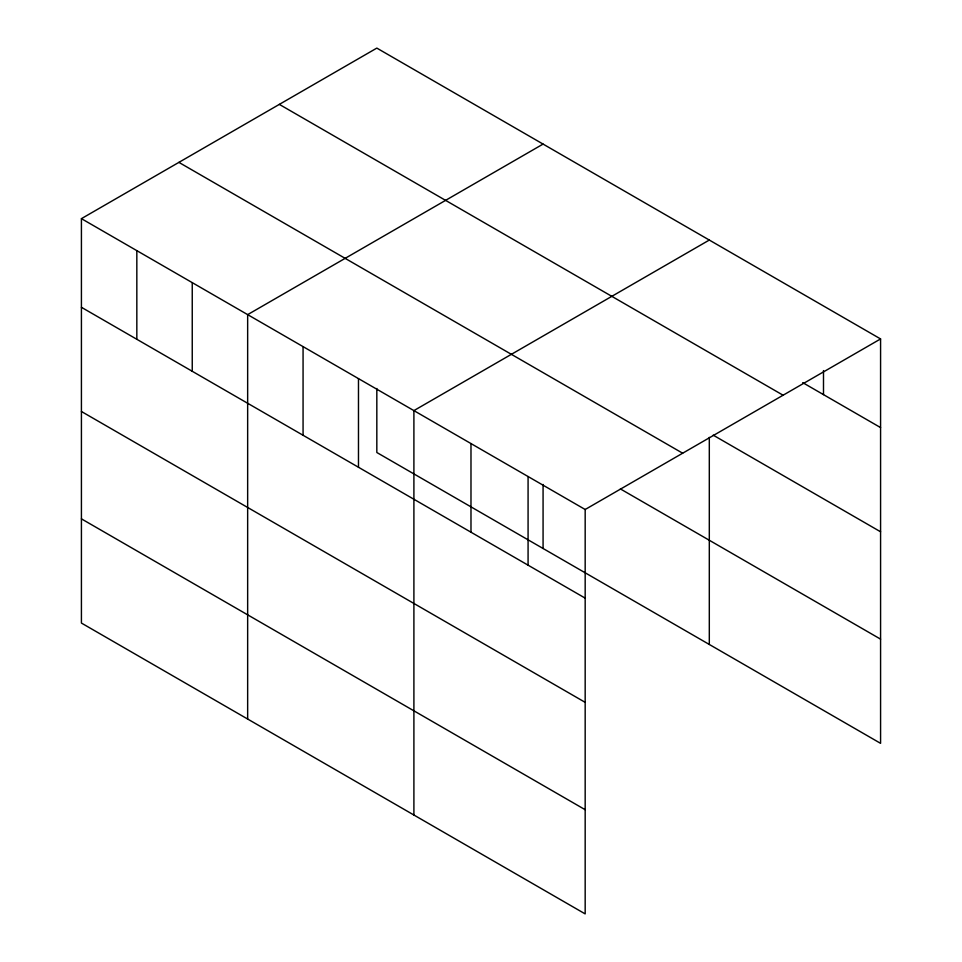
<?xml version="1.0" encoding="UTF-8"?>
<svg xmlns="http://www.w3.org/2000/svg" width="962" height="962" viewBox="0 0 962 962"><rect width="100%" height="100%" fill="white"/><g stroke="black" fill="none" stroke-linecap="round" stroke-linejoin="round"><path stroke-width="1.44" d="M81.421 218.651L585.173 509.499L585.173 913.9L81.421 623.063L81.421 218.651L376.827 48.1L880.579 338.937L880.579 743.349L376.827 452.501L376.827 388.492M543.073 144.084L247.655 314.634L247.655 719.035M709.307 240.055L413.9 410.606L413.9 815.018M585.173 509.499L880.579 338.937M802.729 382.635L880.579 427.585M279.341 104.389L783.104 395.226M713.203 435.149L880.579 531.782M178.896 162.374L682.659 453.21M620.394 488.924L880.579 639.141M81.421 307.299L585.173 598.136M81.421 411.495L585.173 702.344M81.421 518.855L585.173 809.703M823.496 370.586L823.496 394.624M709.307 437.373L709.307 644.456M543.073 484.475L543.073 548.484M528.078 476.539L528.078 565.175M470.983 443.566L470.983 532.214M358.477 378.619L358.477 467.255M303.066 346.621L303.066 435.269M192.244 282.636L192.244 371.284M136.832 250.649L136.832 339.285"/></g></svg>
